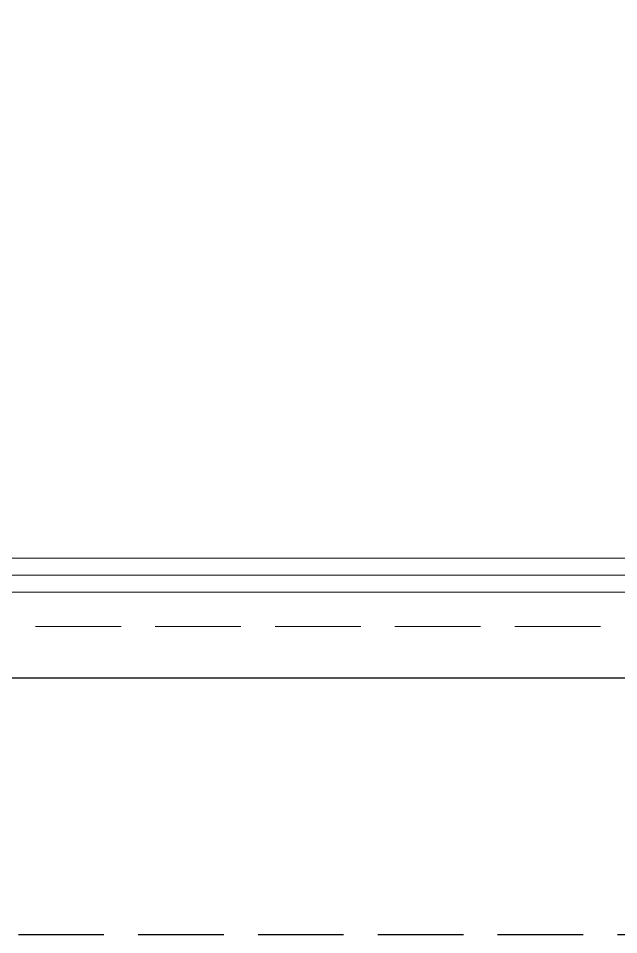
# Model space of a CAD drawing. Extents: x 3002737 to 4077523, y -995787 to -7267.
# Drawn here: x 3545304 to 3547058, y -786295 to -783619 of the extents above; entities that cross this region are included whole.
import ezdxf

# ---------------------------------------------------------------- set-up
doc = ezdxf.new("R2010")
doc.units = 0
doc.header["$LTSCALE"] = 1000
doc.header["$MEASUREMENT"] = 0
doc.linetypes.add('DASH', pattern=[0.35, 0.25, -0.1])
doc.layers.get('0').update_dxf_attribs({"linetype": 'CONTINUOUS'})
for name, color, linetype in [('!!电气', 1, 'CONTINUOUS'), ('卫生间', 6, 'CONTINUOUS'), ('看线', 185, 'CONTINUOUS')]:
    doc.layers.add(name, color=color, linetype=linetype)
doc.layers.add('平面-栏杆', color=56, linetype='CONTINUOUS', lineweight=15)
doc.layers.add('平面-看线', color=252, linetype='CONTINUOUS', lineweight=15)

# ---------------------------------------------------------------- blocks, each defined once
blk = doc.blocks.new('A$C148B7D8E')
at = {"layer": '卫生间', "color": 252, "linetype": 'DASH'}
blk.add_lwpolyline([(16100, 14000), (16100, 15400), (7700, 15400), (7700, 10800), (7300, 10800), (7300, 10000), (900, 10000), (900, 9000), (-900, 9000), (-900, -900), (1750, -900), (1750, -2100), (23450, -2100), (23450, -900), (25100, -900)], dxfattribs=at)
blk = doc.blocks.new('A$C66B635E3')
at = {"layer": '平面-栏杆', "color": 252}
for points in [[(33350, 50), (28700, 50)], [(33350, 0), (28700, 0)]]:
    blk.add_lwpolyline(points, dxfattribs=at)
at = {"layer": '平面-看线', "color": 252}
blk.add_lwpolyline([(33350, 100), (28700, 100)], dxfattribs=at)
at = {"layer": '平面-看线', "color": 252, "linetype": 'DASH'}
blk.add_lwpolyline([(33350, -100), (28700, -100)], dxfattribs=at)
at = {"layer": '看线', "color": 252, "ltscale": 0.5}
blk.add_lwpolyline([(28750, -250), (33350, -250)], dxfattribs=at)
at = {"color": 252, "xscale": -1}
blk.add_blockref('A$C148B7D8E', (50100, 1100), dxfattribs=at)

msp = doc.modelspace()

# ---------------------------------------------------------------- block references
at = {"layer": '!!电气'}
msp.add_blockref('A$C66B635E3', (3515754.3, -785295.1), dxfattribs=at)

doc.saveas('drawing.dxf')
